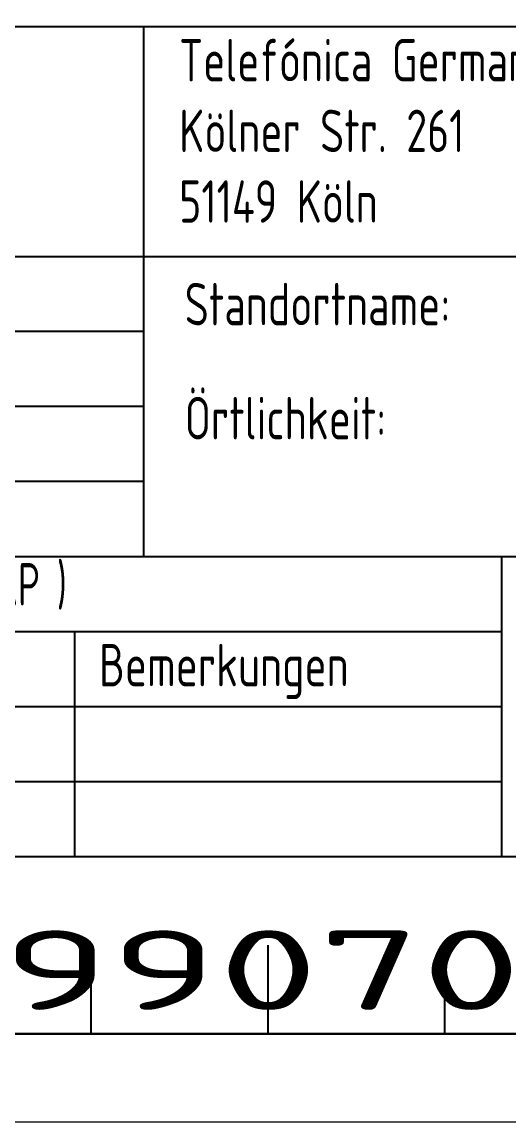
# Model space of a CAD drawing. Header units: millimetres. Extents: x -6273 to 60188, y -6573 to 16187.
# Drawn here: x 35750 to 36025, y 3301 to 3924 of the extents above; entities that cross this region are included whole.
import ezdxf
from ezdxf.enums import TextEntityAlignment as Align

# ---------------------------------------------------------------- set-up
doc = ezdxf.new("R2010")
doc.units = ezdxf.units.MM
doc.header["$LTSCALE"] = 0.4
for name, color, linetype, lineweight in [('00_Rahmen_Schriftfeld', 7, 'Continuous', 25), ('Text_B', 3, 'Continuous', 25), ('Text_C', 2, 'Continuous', 13)]:
    doc.layers.add(name, color=color, linetype=linetype, lineweight=lineweight)
doc.layers.add('Plankopf', color=255, linetype='Continuous')
doc.styles.get("Standard").update_dxf_attribs({"font": 'isocp.shx', "width": 0.85})
doc.styles.add('STO-Nr', font='isoct.shx')

# ---------------------------------------------------------------- blocks, each defined once
blk = doc.blocks.new('Rahmen_A3 o2')
at = {"layer": 'Text_B'}
blk.add_lwpolyline([(-3900, 0), (0, 0), (0, 2870), (-3900, 2870)], close=True, dxfattribs=at)
at = {"layer": 'Text_C'}
blk.add_lwpolyline([(50, -50), (50, 2920), (-4150, 2920), (-4150, -50)], close=True, dxfattribs=at)
blk = doc.blocks.new('Schriftfeld')
at = {"color": 0, "linetype": 'ByBlock', "lineweight": 50, "width": 0.85}
for tag, p in [('STO-NAME', (9800, 4050)), ('STO-STRASSE', (9800, 3200)), ('STO-ORT', (9800, 2775))]:
    blk.add_attdef(tag, p, '', height=275, dxfattribs=at)
at = {"color": 0, "linetype": 'ByBlock', "lineweight": -2, "width": 0.85}
for tag, p in [('DATUM-ERSTELLT', (3000, 3625)), ('NAME-ERSTELLT', (4800, 3625)), ('DATUM-GEPRÜFT', (3000, 3200)), ('NAME-GEPRÜFT', (4800, 3200)), ('DATUM-FREIGEGEBEN', (3000, 2775)), ('NAME-FREIGEGEBEN', (4800, 2775))]:
    blk.add_attdef(tag, p, '', height=250, dxfattribs=at)
at = {"color": 0, "linetype": 'ByBlock', "lineweight": 50, "width": 0.85}
for tag, height, p in [('BLATT-ANZAHL', 275, (18000, 2700)), ('REVISION', 450, (18000, 0)), ('PLANART', 275, (14700, 0))]:
    blk.add_attdef(tag, text='', height=height, dxfattribs=at).set_placement(p, align=Align.BOTTOM_CENTER)
at = {"color": 0, "linetype": 'ByBlock', "lineweight": 100, "style": 'STO-Nr', "width": 2.05}
blk.add_attdef('STO-NR', text='', height=450, dxfattribs=at).set_placement((7400, 0), align=Align.BOTTOM_CENTER)

msp = doc.modelspace()

# ---------------------------------------------------------------- linework, layer by layer
at = {"layer": '00_Rahmen_Schriftfeld', "color": 7}
for p, q in [((35788.54, 3400.77), (35788.54, 3350.77)), ((35888.54, 3400.77), (35888.54, 3350.77)), ((35988.54, 3400.77), (35988.54, 3350.77)), ((36948.37, 3350.7), (35098.37, 3350.7))]:
    msp.add_line(p, q, dxfattribs=at)
at = {"layer": 'Plankopf', "color": 254}
for p, q in [((36948.54, 3920.77), (35098.54, 3920.77)), ((35818.54, 3620.77), (35818.54, 3920.77)), ((35098.54, 3790.77), (36948.54, 3790.77)), ((35818.54, 3748.27), (35098.54, 3748.27)), ((35818.54, 3705.77), (35098.54, 3705.77)), ((35818.54, 3663.27), (35098.54, 3663.27)), ((36948.54, 3620.77), (35098.54, 3620.77)), ((36021.04, 3450.77), (36021.04, 3620.77)), ((36021.04, 3578.27), (35098.54, 3578.27)), ((35779.27, 3578.27), (35779.27, 3450.77)), ((36021.04, 3535.77), (35098.54, 3535.77)), ((36021.04, 3493.27), (35098.54, 3493.27)), ((36948.54, 3450.77), (35098.54, 3450.77)), ((35098.37, 3350.7), (36948.37, 3350.7))]:
    msp.add_line(p, q, dxfattribs=at)

# ---------------------------------------------------------------- block references
msp.add_blockref('Rahmen_A3 o2', (36948.37, 3350.7))
at = {"layer": '00_Rahmen_Schriftfeld'}
ref = msp.add_blockref('Schriftfeld', (35098.37, 3350.7), dxfattribs=dict(at, xscale=0.1, yscale=0.1, zscale=0.1))
ref.add_attrib('STO-NR', '123990708', dxfattribs={"layer": '0', "color": 0, "linetype": 'ByBlock', "lineweight": 100, "height": 45, "style": 'STO-Nr', "width": 2.05}).set_placement((35838.37, 3350.7), align=Align.BOTTOM_CENTER)

# ---------------------------------------------------------------- texts
at = {"layer": '00_Rahmen_Schriftfeld', "color": 7, "char_height": 24, "attachment_point": 1}
for s, insert, width in [('{\\W0.8;Telefónica Germany GmbH & Co. OHG \\PKölner Str. 261 \\P51149 Köln}', (35838.45, 3913.88), 438.2404), ('{\\W0.8;Standortname:}', (35841.58, 3775.77), 438.2404), ('{\\W0.8;Örtlichkeit:}', (35841.58, 3711.2), 438.2404), ('{\\W0.7;zugehöriger Ausführungsplan ( AP )}', (35431.65, 3617.13), 417.9524), ('{\\W0.8;Bemerkungen}', (35793.06, 3571.39), 166.9068)]:
    msp.add_mtext(s, dxfattribs=dict(at, insert=insert, width=width))

doc.saveas('drawing.dxf')
